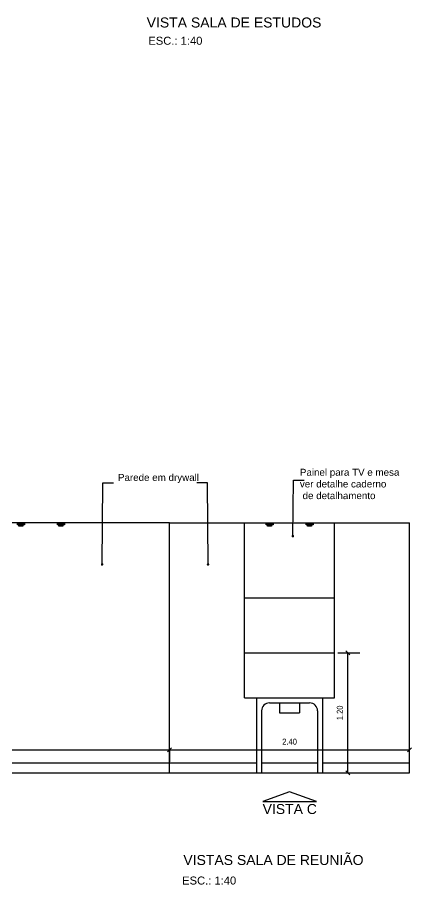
# Model space of a CAD drawing. Header units: millimetres. Extents: x 7034 to 7235, y -465 to -378.
# Drawn here: x 7098.98 to 7102.92, y -417.73 to -409.06 of the extents above; entities that cross this region are included whole.
import ezdxf

# ---------------------------------------------------------------- set-up
doc = ezdxf.new("R2010")
doc.units = ezdxf.units.MM
doc.header["$LTSCALE"] = 0.005
doc.linetypes.add('CONTINUO', pattern=[0])
doc.layers.get('0').update_dxf_attribs({"linetype": 'CONTINUO'})
doc.layers.get('DEFPOINTS').update_dxf_attribs({"linetype": 'CONTINUO', "lineweight": 15})
for name, color, linetype in [('- COTAS', 12, 'Continuous'), ('.DETALHES PRETO', 250, 'Continuous'), ('ARQ-TEXTO', 3, 'Continuous'), ('ARQ_ALVENARIA', 6, 'Continuous'), ('ARQ_TXT_AMBIENTE', 3, 'Continuous'), ('DETALHES', 4, 'Continuous'), ('LL_DETALHES PRETO', 250, 'Continuous'), ('NN_COTA', 1, 'Continuous'), ('NN_GESSO', 5, 'Continuous')]:
    doc.layers.add(name, color=color, linetype=linetype)
doc.layers.add('TEXTO', color=7, linetype='Continuous', lineweight=15)
doc.styles.add('50', font='ARIALN.TTF', dxfattribs={"height": 0.1})
doc.styles.add('ARQ', font='arial.ttf', dxfattribs={"width": 0.9})
doc.styles.add('R80-20', font='simplex.shx', dxfattribs={"height": 0.04})
doc.styles.get("Standard").update_dxf_attribs({"font": 'arial.ttf'})
doc.dimstyles.new('1-40', dxfattribs={"dimtxt": 0.06, "dimasz": 0.04, "dimexe": 0.1195, "dimexo": 0.1, "dimgap": 0.05, "dimtad": 1, "dimzin": 0, "dimdsep": 46, "dimtxsty": 'ARQ', "dimblk": 'OBLIQUE', "dimcen": 0.09, "dimclrd": 1, "dimclre": 1, "dimclrt": 7, "dimadec": 0, "dimazin": 0, "dimtm": 1e-09, "dimtfac": 1, "dimtofl": 0, "dimtmove": 0, "dimatfit": 3, "dimfxl": 0.1, "dimfxlon": 1, "dimtolj": 1, "dimtzin": 0, "dimlwd": -1, "dimlwe": -1, "dimarcsym": 0})
doc.dimstyles.new('50', dxfattribs={"dimscale": 0, "dimtxt": 0.1, "dimasz": 0.025, "dimexe": 0.05, "dimexo": 0.05, "dimgap": 0.01, "dimtad": 1, "dimdec": 0, "dimlfac": 100, "dimzin": 0, "dimdsep": 46, "dimtxsty": '50', "dimblk": 'DOT', "dimcen": 0.02, "dimclrd": 1, "dimclre": 1, "dimclrt": 7, "dimadec": 0, "dimazin": 0, "dimtfac": 1, "dimtdec": 0, "dimtofl": 0, "dimtmove": 2, "dimatfit": 2, "dimldrblk": 'DOT', "dimfxl": 0.05, "dimtolj": 1, "dimtzin": 0, "dimlwd": -1, "dimarcsym": 0})

# ---------------------------------------------------------------- blocks, each defined once
blk = doc.blocks.new('_DOT')
at = {"color": 0, "linetype": 'ByBlock'}
blk.add_line((-0.5, 0), (-1, 0), dxfattribs=at)
at = {"color": 0, "linetype": 'ByBlock', "const_width": 0.5}
blk.add_lwpolyline([(-0.25, 0, 1), (0.25, 0, 1)], format="xyb", close=True, dxfattribs=at)
blk = doc.blocks.new('DOT')
at = {"layer": 'ARQ-TEXTO', "color": 0, "linetype": 'ByBlock'}
blk.add_line((-0.5, 0), (-1, 0), dxfattribs=at)
at = {"layer": 'ARQ-TEXTO', "color": 0, "linetype": 'ByBlock', "const_width": 0.5}
blk.add_lwpolyline([(-0.25, 0, 1), (0.25, 0, 1)], format="xyb", close=True, dxfattribs=at)
blk = doc.blocks.new('ARFTFEDRT')
h = blk.add_hatch(color=252)
h.dxf.hatch_style = 1
h.set_gradient(color1=(132, 132, 132), tint=1, name='CURVED')
h.paths.add_polyline_path([(-277.6008, -214.5807), (-277.6708, -214.5807), (-277.6708, -214.6007), (-277.6008, -214.6007)])
h = blk.add_hatch(color=32)
h.dxf.hatch_style = 1
h.set_gradient(color1=(204, 102, 0), color2=(255, 255, 127), tint=1, name='CURVED')
h.paths.add_polyline_path([(-277.6158, -214.6007), (-277.6558, -214.6007), (-277.6558, -214.6127), (-277.6158, -214.6127)])
blk.add_lwpolyline([(-277.6708, -214.5807), (-277.6008, -214.5807), (-277.6008, -214.6007), (-277.6708, -214.6007)], close=True)
blk.add_lwpolyline([(-277.6158, -214.6007), (-277.6158, -214.6127), (-277.6558, -214.6127), (-277.6558, -214.6007)])
blk = doc.blocks.new('seta')
at = {"layer": 'NN_COTA', "transparency": 33554549}
h = blk.add_hatch(dxfattribs=at)
h.set_pattern_fill('ANGLE', color=256)
h.set_pattern_definition([(0, (-0.006, 0.008), (0, 6.985), [5.08, -1.905]), (90, (-0.006, 0.008), (-6.985, 4e-16), [5.08, -1.905])])
h.paths.add_polyline_path([(17.271, -37.7472), (17.5387, -37.846), (17.8064, -37.7472)])
at = {"layer": 'NN_COTA'}
blk.add_lwpolyline([(17.271, -37.7472), (17.8064, -37.7472), (17.5387, -37.846), (17.271, -37.7472)], dxfattribs=at)
blk = doc.blocks.new('_OBLIQUE')
at = {"color": 0, "linetype": 'ByBlock'}
blk.add_line((-0.5, -0.5), (0.5, 0.5), dxfattribs=at)
blk = doc.blocks.new('*D133')
at = {"layer": '- COTAS', "color": 1, "transparency": 16777216}
for p, q in [((7102.1832, -415.4132), (7102.4027, -415.4132)), ((7102.2832, -416.6132), (7102.2832, -415.4132)), ((7102.1832, -416.6132), (7102.4027, -416.6132))]:
    blk.add_line(p, q, dxfattribs=at)
at = {"layer": 'DEFPOINTS', "color": 0, "transparency": 16777216}
for p in [(7101.7002, -415.4132), (7102.2832, -415.4132), (7101.7002, -416.6132)]:
    blk.add_point(p, dxfattribs=at)
at = {"layer": '- COTAS', "color": 1, "transparency": 16777216, "xscale": 0.04, "yscale": 0.04, "zscale": 0.04}
for p, rotation in [((7102.2832, -415.4132), 90), ((7102.2832, -416.6132), 270)]:
    blk.add_blockref('_OBLIQUE', p, dxfattribs=dict(at, rotation=rotation))
at = {"layer": '- COTAS', "color": 7, "transparency": 16777216, "insert": (7102.2026, -416.0132), "char_height": 0.06, "attachment_point": 5, "rotation": 90, "style": 'ARQ'}
blk.add_mtext('\\A1;1.20', dxfattribs=at)
blk = doc.blocks.new('*D146')
at = {"layer": '- COTAS', "color": 1, "transparency": 16777216}
for p, q in [((7096.7302, -416.3826), (7096.7302, -416.2631)), ((7096.7302, -416.3826), (7100.5002, -416.3826)), ((7100.5002, -416.3826), (7100.5002, -416.5021))]:
    blk.add_line(p, q, dxfattribs=at)
at = {"layer": 'DEFPOINTS', "color": 0, "transparency": 16777216}
for p in [(7096.7302, -416.3826), (7100.5002, -416.3826), (7100.5002, -416.3826)]:
    blk.add_point(p, dxfattribs=at)
at = {"layer": '- COTAS', "color": 1, "transparency": 16777216, "xscale": 0.04, "yscale": 0.04, "zscale": 0.04, "rotation": 180}
blk.add_blockref('_OBLIQUE', (7096.7302, -416.3826), dxfattribs=at)
at = {"layer": '- COTAS', "color": 1, "transparency": 16777216, "xscale": 0.04, "yscale": 0.04, "zscale": 0.04}
blk.add_blockref('_OBLIQUE', (7100.5002, -416.3826), dxfattribs=at)
at = {"layer": '- COTAS', "color": 7, "transparency": 16777216, "insert": (7098.6152, -416.3019), "char_height": 0.06, "attachment_point": 5, "style": 'ARQ'}
blk.add_mtext('\\A1;3.77', dxfattribs=at)
blk = doc.blocks.new('*D147')
at = {"layer": '- COTAS', "color": 1, "transparency": 16777216}
for p, q in [((7100.5002, -416.3826), (7100.5002, -416.2631)), ((7102.9002, -416.3826), (7102.9002, -416.2631)), ((7100.5002, -416.3826), (7102.9002, -416.3826))]:
    blk.add_line(p, q, dxfattribs=at)
at = {"layer": 'DEFPOINTS', "color": 0, "transparency": 16777216}
for p in [(7100.5002, -416.3826), (7102.9002, -416.3826), (7102.9002, -416.4109)]:
    blk.add_point(p, dxfattribs=at)
at = {"layer": '- COTAS', "color": 1, "transparency": 16777216, "xscale": 0.04, "yscale": 0.04, "zscale": 0.04, "rotation": 180}
blk.add_blockref('_OBLIQUE', (7100.5002, -416.3826), dxfattribs=at)
at = {"layer": '- COTAS', "color": 1, "transparency": 16777216, "xscale": 0.04, "yscale": 0.04, "zscale": 0.04}
blk.add_blockref('_OBLIQUE', (7102.9002, -416.3826), dxfattribs=at)
at = {"layer": '- COTAS', "color": 7, "transparency": 16777216, "insert": (7101.7002, -416.3019), "char_height": 0.06, "attachment_point": 5, "style": 'ARQ'}
blk.add_mtext('\\A1;2.40', dxfattribs=at)

msp = doc.modelspace()

# ---------------------------------------------------------------- linework, layer by layer
at = {"layer": '.DETALHES PRETO'}
for p, q in [((7101.2502, -415.8632), (7101.2502, -414.1132)), ((7102.1502, -415.8632), (7102.1502, -414.1132)), ((7101.2502, -414.8632), (7102.1502, -414.8632)), ((7101.2502, -415.4132), (7102.1502, -415.4132)), ((7101.2502, -415.8632), (7102.1502, -415.8632)), ((7101.3702, -415.8632), (7101.3702, -416.6132)), ((7102.0302, -415.8632), (7102.0302, -416.6132)), ((7101.5002, -415.9132), (7101.9002, -415.9132)), ((7101.6002, -415.9132), (7101.6002, -416.0132)), ((7101.8002, -415.9132), (7101.8002, -416.0132)), ((7101.4202, -415.9932), (7101.4202, -416.6132)), ((7101.6002, -416.0132), (7101.8002, -416.0132)), ((7101.9802, -415.9932), (7101.9802, -416.6132))]:
    msp.add_line(p, q, dxfattribs=at)
for centre, start, end in [((7101.5002, -415.9932), 90, 180), ((7101.9002, -415.9932), 0, 90)]:
    msp.add_arc(centre, 0.08, start, end, dxfattribs=at)
at = {"layer": 'ARQ_ALVENARIA'}
for p, q in [((7100.5002, -416.6132), (7100.5002, -414.1132)), ((7102.9002, -416.6132), (7102.9002, -414.1132)), ((7094.3302, -416.6132), (7100.5002, -416.6132)), ((7100.5002, -416.6132), (7102.9002, -416.6132))]:
    msp.add_line(p, q, dxfattribs=at)
at = {"layer": 'DETALHES'}
for q in [(7094.3302, -414.1132), (7102.9002, -414.1132)]:
    msp.add_line((7100.5002, -414.1132), q, dxfattribs=at)
at = {"layer": 'LL_DETALHES PRETO'}
for p, q in [((7096.6222, -416.5132), (7101.3702, -416.5132)), ((7101.4202, -416.5132), (7101.9802, -416.5132)), ((7102.0302, -416.5132), (7102.9002, -416.5132))]:
    msp.add_line(p, q, dxfattribs=at)

# ---------------------------------------------------------------- block references
at = {"layer": '.DETALHES PRETO'}
for p in [(7376.651, -199.5325), (7377.051, -199.5325), (7379.136, -199.5325), (7379.536, -199.5325)]:
    msp.add_blockref('ARFTFEDRT', p, dxfattribs=at)
at = {"layer": 'NN_GESSO', "xscale": -1, "rotation": 180}
msp.add_blockref('seta', (7084.1616, -454.648), dxfattribs=at)

# ---------------------------------------------------------------- texts
at = {"color": 1, "insert": (7101.3602, -416.9249), "char_height": 0.099753, "width": 0.677655, "attachment_point": 1, "style": 'R80-20'}
msp.add_mtext('\\pi0.07087;{\\fArial|b0|i0|c0|p34;VISTA C}', dxfattribs=at)
at = {"layer": 'ARQ_TXT_AMBIENTE', "char_height": 0.07, "attachment_point": 1}
for s, width, heights, insert in [('Painel para TV e mesa\\Pver detalhe caderno\\P de detalhamento', 1.140619, [0.3216], (7101.8032, -413.573)), ('Parede em drywall', 1.104482, [0.399], (7099.9849, -413.6247))]:
    msp.add_mtext_dynamic_manual_height_columns(s, width=width, gutter_width=0.1003, heights=heights, dxfattribs=dict(at, insert=insert))
at = {"layer": 'TEXTO', "attachment_point": 1}
for s, width, insert, char_height in [('VISTA SALA DE ESTUDOS', 3.131207, (7100.2717, -409.0611), 0.1), ('ESC.: 1:40', 3.131207, (7100.2884, -409.2536), 0.08), ('VISTAS SALA DE REUNIÃO', 4.87528, (7100.6385, -417.4343), 0.1), ('ESC.: 1:40', 3.131207, (7100.6264, -417.6497), 0.08)]:
    msp.add_mtext_dynamic_manual_height_columns(s, width=width, gutter_width=12.5, heights=[0], dxfattribs=dict(at, insert=insert, char_height=char_height))

# ---------------------------------------------------------------- dimensions: what is measured, and where the dimension line sits
at = {"layer": '- COTAS'}
dim = msp.add_linear_dim(base=(7102.2832, -415.4132), p1=(7101.7002, -416.6132), p2=(7101.7002, -415.4132), angle=90, dimstyle='1-40', dxfattribs=at)
dim.commit()
dim.dimension.update_dxf_attribs({"geometry": '*D133', "text_midpoint": (7102.2026, -416.0132)})
for base, p1, p2, picture, middle in [((7100.5002, -416.3826), (7096.7302, -416.3826), (7100.5002, -416.3826), '*D146', (7098.6152, -416.3019)), ((7102.9002, -416.3826), (7100.5002, -416.3826), (7102.9002, -416.4109), '*D147', (7101.7002, -416.3019))]:
    dim = msp.add_linear_dim(base=base, p1=p1, p2=p2, dimstyle='1-40', dxfattribs=at)
    dim.commit()
    dim.dimension.update_dxf_attribs({"geometry": picture, "text_midpoint": middle})

# ---------------------------------------------------------------- leaders
at = {"layer": 'ARQ_ALVENARIA'}
for points in [[(7101.7327, -414.2465), (7101.7397, -413.6854), (7101.8464, -413.6854)], [(7099.8263, -414.5295), (7099.8334, -413.714), (7099.94, -413.714)], [(7100.8852, -414.5295), (7100.8782, -413.714), (7100.7716, -413.714)]]:
    msp.add_leader(points, dimstyle='50', override={"dimscale": 1, "dimtad": 0, "dimldrblk": 'DOT'}, dxfattribs=at)

doc.saveas('drawing.dxf')
